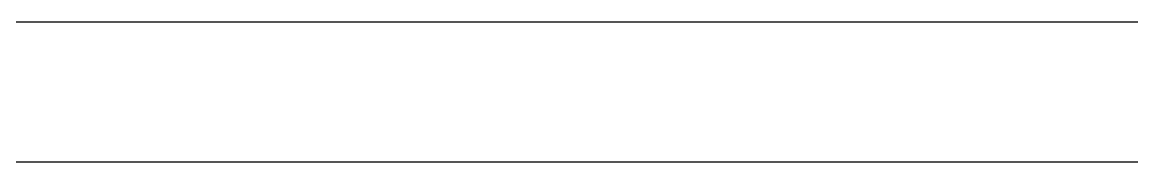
# Model space of a CAD drawing. Extents: x 26147 to 26988, y -4570 to -3976.
# Drawn here: x 26624.1 to 26783.3, y -3996.2 to -3976.2 of the extents above; entities that cross this region are included whole.
import ezdxf

# ---------------------------------------------------------------- set-up
doc = ezdxf.new("R2010")
doc.units = 0
doc.header["$LTSCALE"] = 7
doc.header["$MEASUREMENT"] = 0
doc.layers.get('0').update_dxf_attribs({"color": 2, "linetype": 'CONTINUOUS'})
doc.layers.add('TXT', color=4, linetype='CONTINUOUS')

# ---------------------------------------------------------------- blocks, each defined once
blk = doc.blocks.new('BORDER')
blk.add_line((1.00000000000004, 1.00000000000004), (0, 1.00000000000004))

msp = doc.modelspace()

# ---------------------------------------------------------------- linework, layer by layer
at = {"layer": 'TXT'}
msp.add_line((26171.61507207321, -3996.20873428768), (26957.61507207321, -3996.20873428768), dxfattribs=at)

# ---------------------------------------------------------------- block references
at = {"xscale": 841, "yscale": 594, "zscale": 841}
msp.add_blockref('BORDER', (26146.61507207321, -4570.20873428768), dxfattribs=at)

doc.saveas('drawing.dxf')
